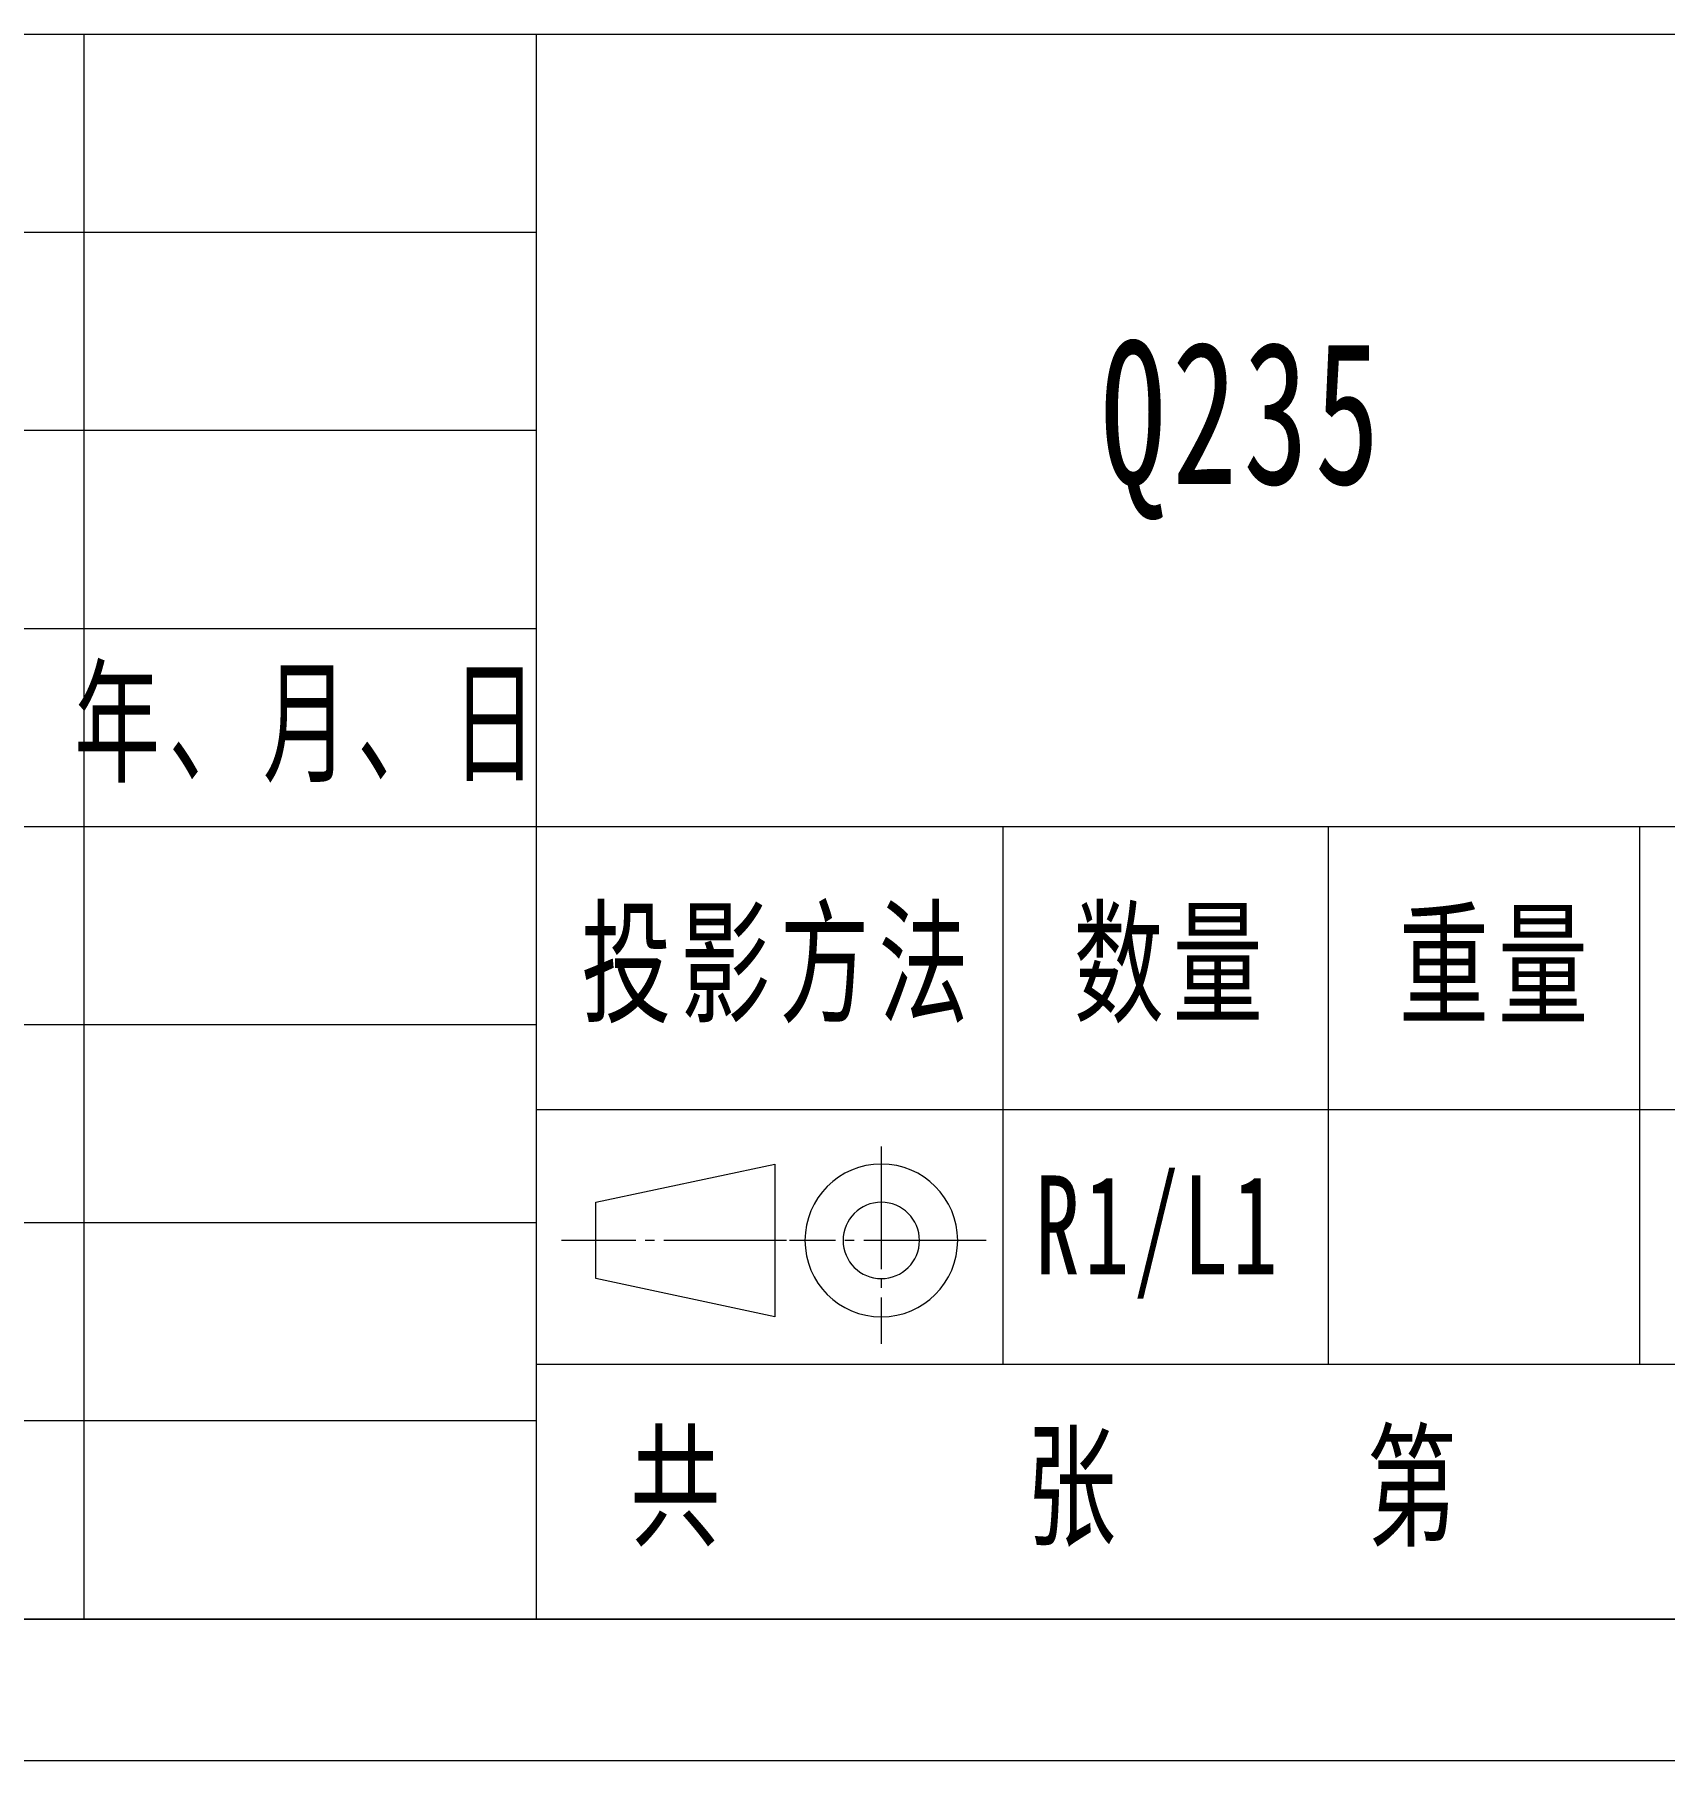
# Model space of a CAD drawing. Header units: millimetres. Extents: x -15766 to 80009, y -9701 to 15159.
# Drawn here: x 12160.2 to 12333.1, y 13253.7 to 13436.7 of the extents above; entities that cross this region are included whole.
import ezdxf

# ---------------------------------------------------------------- set-up
doc = ezdxf.new("R2010")
doc.units = ezdxf.units.MM
doc.linetypes.add('CENTER-HOKUTO_1', pattern=[16, 13, -1, 1, -1])
for name, color, linetype, lineweight in [('CDRAFT0', 7, 'Continuous', 18), ('title_frame', 7, 'Continuous', 18), ('尺寸线层', 3, 'Continuous', 18), ('粗实线层_1', 7, 'Continuous', 15), ('细实线层', 7, 'Continuous', 18)]:
    doc.layers.add(name, color=color, linetype=linetype, lineweight=lineweight)
doc.styles.add('UserTxtStyle2', font='', dxfattribs={"width": 0.634692})
doc.styles.add('标准', font='', dxfattribs={"width": 0.667})
doc.styles.get('UserTxtStyle2').set_extended_font_data('宋体')
doc.styles.get('标准').set_extended_font_data('宋体')

# ---------------------------------------------------------------- blocks, each defined once
blk = doc.blocks.new('*X588')
at = {"layer": 'CDRAFT0'}
blk.add_line((0, 0), (420, 0), dxfattribs=at)
at = {"layer": '粗实线层_1'}
blk.add_line((25, 5), (415, 5), dxfattribs=at)

msp = doc.modelspace()

# ---------------------------------------------------------------- linework, layer by layer
at = {"layer": '粗实线层_1'}
for p, q in [((12513.39934, 13436.73384), (11973.39934, 13436.73384)), ((12213.39934, 13436.73384), (12213.39934, 13268.73384)), ((12363.39934, 13352.73384), (11973.39934, 13352.73384)), ((12262.89934, 13352.73384), (12262.89934, 13295.73384)), ((12297.39934, 13352.73384), (12297.39934, 13295.73384)), ((12330.39934, 13352.73384), (12330.39934, 13295.73384)), ((12213.39934, 13331.73384), (11973.39934, 13331.73384)), ((12213.39934, 13310.73384), (11973.39934, 13310.73384)), ((12363.39934, 13295.73384), (12213.39934, 13295.73384)), ((12213.39934, 13289.73384), (11973.39934, 13289.73384)), ((12513.39934, 13268.73384), (11973.39934, 13268.73384))]:
    msp.add_line(p, q, dxfattribs=at)
at = {"layer": '细实线层'}
for p, q in [((12165.39934, 13436.73384), (12165.39934, 13268.73384)), ((12213.39934, 13415.73384), (11973.39934, 13415.73384)), ((12213.39934, 13394.73384), (11973.39934, 13394.73384)), ((12213.39934, 13373.73384), (11973.39934, 13373.73384)), ((12363.39934, 13322.73384), (12213.39934, 13322.73384))]:
    msp.add_line(p, q, dxfattribs=at)
at = {"layer": '细实线层', "color": 2, "linetype": 'CENTER-HOKUTO_1', "lineweight": 18}
for p, q in [((12249.99372, 13318.83332), (12249.99372, 13297.90292)), ((12239.94346, 13308.87032), (12216.06929, 13308.87032)), ((12261.13074, 13308.87032), (12240.26378, 13308.87032))]:
    msp.add_line(p, q, dxfattribs=at)
at = {"layer": '细实线层', "color": 3}
for p, q in [((12219.70435, 13312.92032), (12238.6855, 13316.97032)), ((12238.6855, 13316.97032), (12238.6855, 13300.77032)), ((12219.70435, 13304.82032), (12219.70435, 13312.92032)), ((12238.6855, 13300.77032), (12219.70435, 13304.82032))]:
    msp.add_line(p, q, dxfattribs=at)
for radius in [8.1, 4.05]:
    msp.add_arc((12249.99372, 13308.87032), radius, 0, 359.9893827, dxfattribs=at)

# ---------------------------------------------------------------- block references
at = {"layer": 'title_frame', "xscale": 3, "yscale": 3, "zscale": 3}
msp.add_blockref('*X588', (11268.39934, 13253.73384), dxfattribs=at)

# ---------------------------------------------------------------- texts
at = {"layer": '尺寸线层', "attachment_point": 5, "line_spacing_factor": 1.15057}
for s, insert, char_height, width, style in [('{\\T1.1;Q235}', (12288.39934, 13394.73384), 15.1509173, 88.374013, '标准'), ('\\T1.1;年、月、日', (12189.39934, 13363.23384), 10.5, 90, 'UserTxtStyle2'), ('\\T1.1;投影方法', (12239.18434, 13337.73384), 10.5, 66, '标准'), ('\\T1.1;数量', (12280.89934, 13337.73384), 10.5, 66, '标准'), ('\\T1.1;重量', (12315.39934, 13337.73384), 10.5, 66, '标准'), ('{\\T1.1;R1/L1}', (12279.39934, 13309.23384), 10.5, 33, '标准'), ('\\T1.1;共', (12228.61334, 13282.23384), 10.5, 24, '标准'), ('\\T1.1;第', (12306.73007, 13282.23384), 10.5, 24, '标准'), ('\\T1.1;张', (12270.61334, 13282.23384), 10.5, 24, '标准')]:
    msp.add_mtext(s, dxfattribs=dict(at, insert=insert, char_height=char_height, width=width, style=style))

doc.saveas('drawing.dxf')
